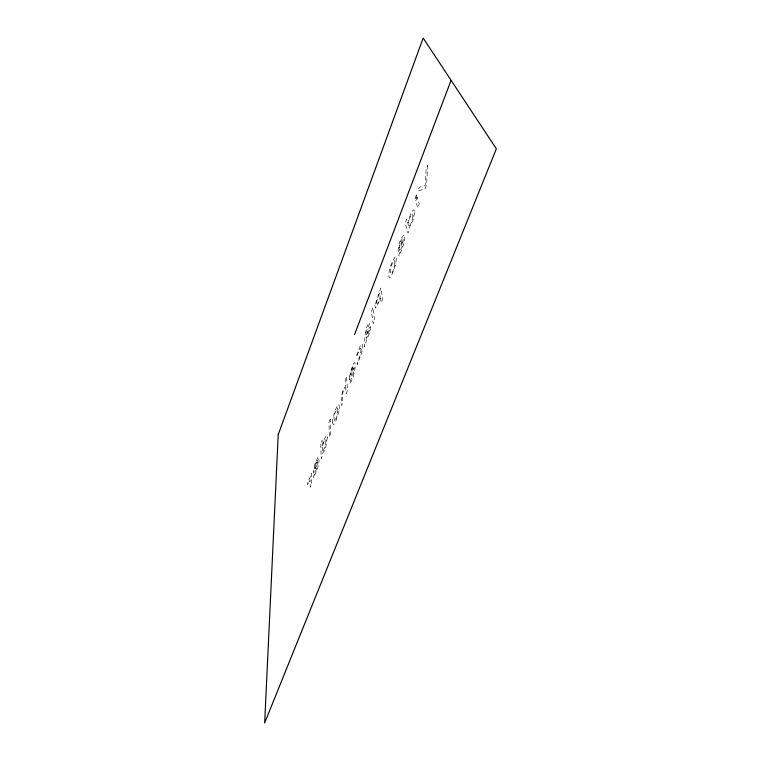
<?xml version="1.0" encoding="UTF-8"?>
<svg xmlns="http://www.w3.org/2000/svg" width="761" height="761" viewBox="0 0 761 761"><rect width="100%" height="100%" fill="white"/><g stroke="black" fill="none" stroke-linecap="round" stroke-linejoin="round"><path stroke-width="0.57" stroke-dasharray="3.81 2.85" d="M327.344 437.432L325.927 446.26L324.081 451.302L322.417 453.385L322.474 455.354L321.209 458.645L320.809 443.701L322.046 440.467L322.207 446.193L324.196 439.535L326.374 435.501L327.049 435.682L327.344 437.432M332.586 422.136C333.66 431.668 339.891 409.57 339.358 407.059C338.635 397.175 331.872 420.205 332.586 422.136M376.514 302.146L376.514 303.354C378.379 304.609 379.244 298.493 380.262 297.075L379.539 292.852L376.514 302.146M361.085 349.223L360.41 354.655L357.156 363.054L357.309 364.481L361.523 353.152A11.244 1.941 -73 0 0 362.569 347.71L362.417 344.362L361.732 343.972A9.303 1.598 -72.9 0 0 359.953 346.588L356.49 355.606L356.633 356.957L359.373 349.584L360.762 348.243L361.085 349.223M403.292 239.658L402.607 245.118L398.793 254.916L399.049 255.991C401.589 249.38 405.737 242.198 404.452 234.94L404.081 234.721C399.839 239.22 397.632 246.564 398.241 252.795L403.292 239.658M337.97 409.399L337.056 415.887L334.602 421.442L333.984 417.894L334.888 413.404L337.304 407.906L337.97 409.399M396.452 258.455L395.511 264.876L393.466 271.154L391.078 276.405L389.86 277.927L389.052 277.746C388.177 270.459 391.335 262.707 395.244 256.676L396.072 256.761L396.452 258.455M370.778 326.869L369.76 332.528L366.26 340.861A3.301 0.58 -72.8 0 1 365.299 344.333L364.243 346.75C365.413 338.655 363.806 329.979 369.304 322.664L369.475 323.929L366.098 332.224L366.041 335.249C367.354 333.594 368.505 326.022 370.778 326.869M313.561 471.43L313.551 473.313L317.851 462.108L316.852 468.101L313.618 476.405L313.637 477.956C315.958 471.83 320.914 462.431 318.184 456.771L314.94 464.01L313.561 471.43M369.37 330.198L368.353 334.678L366.45 338.436L366.165 336.181L368.495 330.731L369.37 330.198M325.984 440.752L325.194 446.498L322.388 452.205C322.055 448.667 322.75 440.686 325.813 439.278L325.984 440.752M341.223 397.08L341.632 405.575C344.333 400.001 340.243 392.115 345.779 387.406L346.255 393.57L347.577 390.127L346.493 376.552L345.199 379.929L345.656 385.865L343.002 390.46L341.223 397.08M314.826 467.14L314.759 468.652L317.575 459.977L316.119 462.051L314.826 467.14M349.461 376.781L349.499 379.71L354.112 367.696L353.237 373.489L349.765 382.412L349.879 383.772C357.537 371.882 356.595 346.978 349.461 376.781M374.945 305.399L375.477 308.119L377.199 305.96L380.471 298.255L381.223 302.678L382.716 298.797L380.804 287.915L374.945 305.399M427.682 165.413L426.56 184.875L425.028 188.871L417.913 190.935L419.292 187.339L425.142 185.513L426.084 169.589L427.682 165.413M414.65 212.595L412.957 220.424L409.104 227.948L409.475 229.27L407.991 233.142L405.213 223.059L406.659 219.273L407.744 223.116L410.607 214.145L413.242 209.95L414.127 210.036L414.65 212.595M413.014 216.019L411.625 222.012L408.885 227.149L407.982 223.962L409.894 217.503L411.682 214.041L412.329 213.841L413.014 216.019M394.94 263.078L393.218 270.155L391.734 273.351L390.726 274.027C389.309 269.556 391.611 264.619 393.751 260.728L394.369 260.538L394.94 263.078M399.496 245.442L399.449 248.038L402.969 238.859L402.559 238.478L401.38 239.905L399.496 245.442M350.916 372.091L350.707 375.002L353.656 365.955L352.685 366.897L350.916 372.091M308.234 482.883L307.682 484.5L308.062 481.627A6.754 1.084 -74.1 0 1 309.756 478.479L311.363 473.247L311.468 483.948L310.231 487.154L310.174 480.029L308.234 482.883M330.169 419.225L328.923 422.488L329.532 437.014L330.816 433.675L330.169 419.225M372.785 307.834L371.425 311.373L373.204 323.52L374.602 319.905L372.785 307.834M416.372 194.959L414.907 198.802L415.278 199.953L416.752 196.11L416.372 194.959M417.133 197.261L415.658 201.123L417.779 207.696L419.292 203.777L417.133 197.261"/><path stroke-width="1.14" d="M354.521 334.631L451.083 80.314M278.212 434.626L264.657 722.95L496.343 148.814L423.164 38.05L278.212 434.626"/></g></svg>
